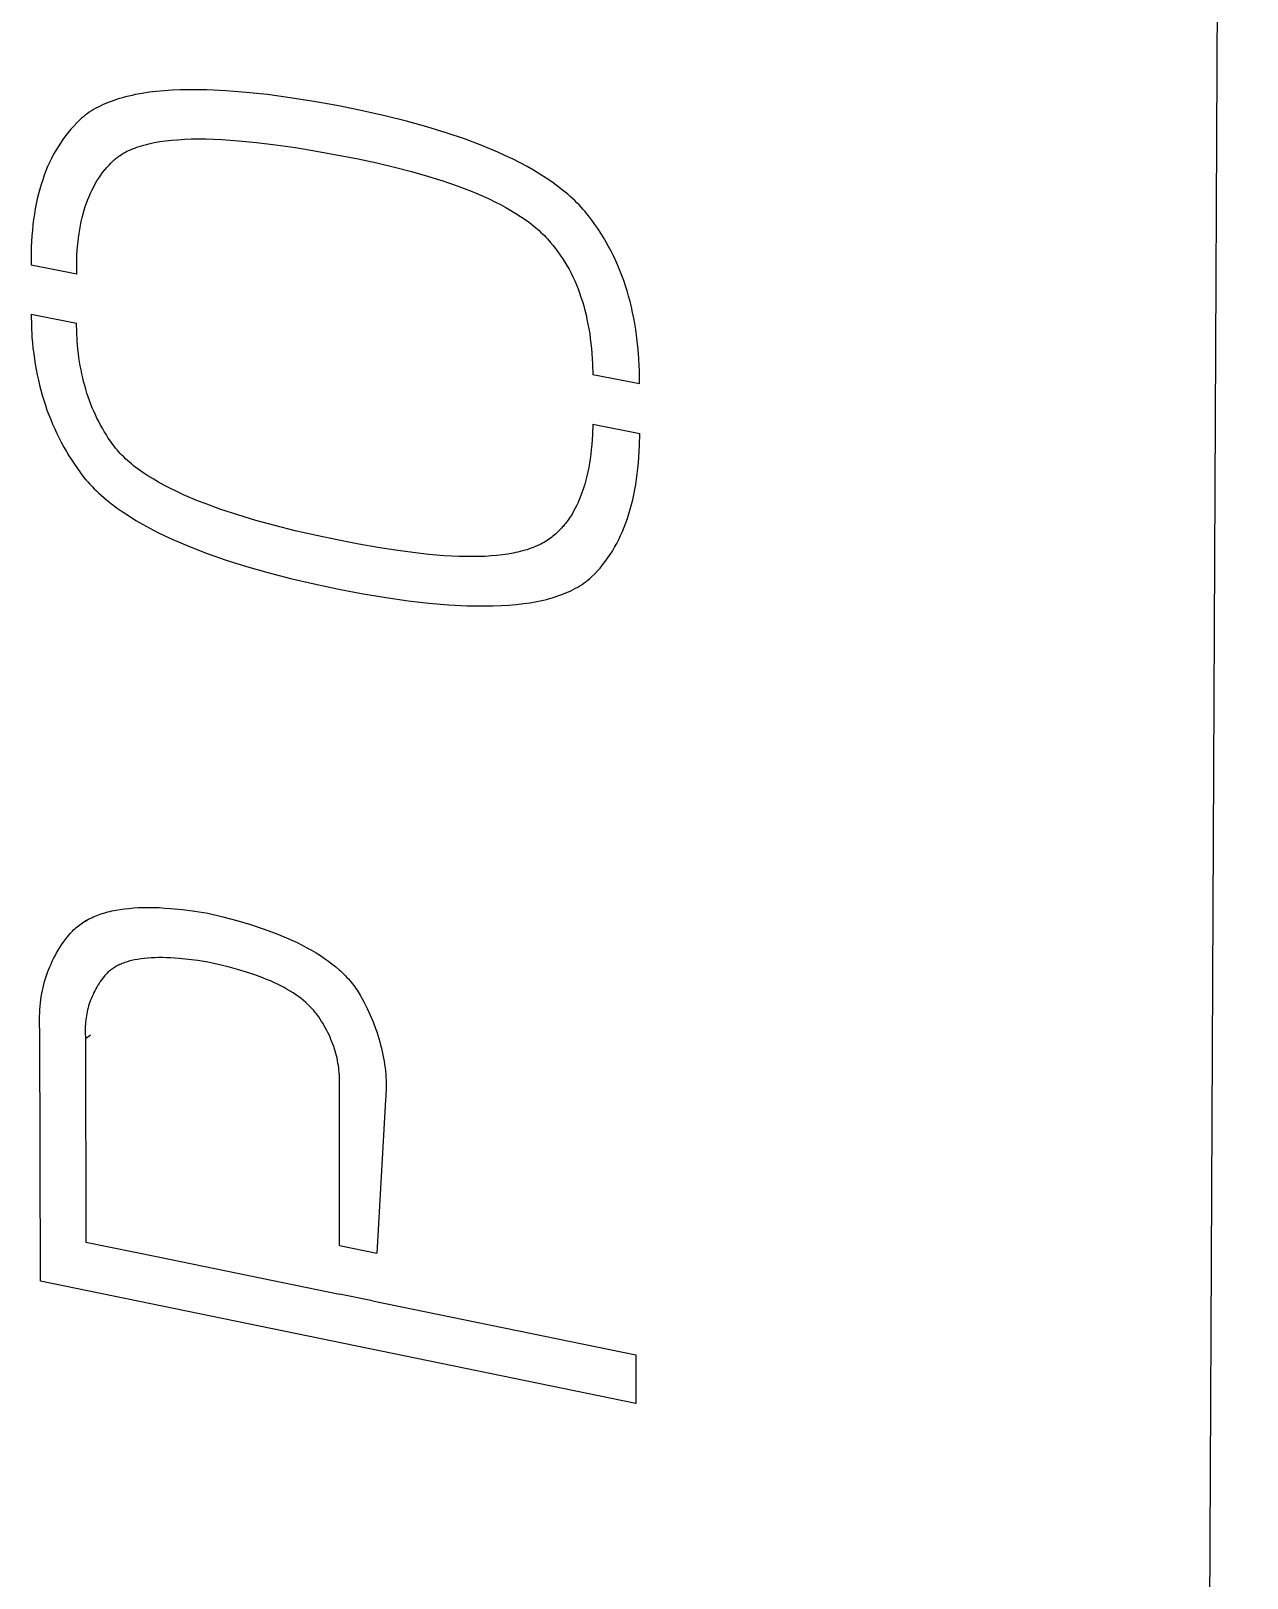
# Model space of a CAD drawing. Header units: millimetres. Extents: x 974 to 5700, y -47 to 3256.
# Drawn here: x 2507.4 to 2606.3, y 569.9 to 695.8 of the extents above; entities that cross this region are included whole.
import ezdxf

# ---------------------------------------------------------------- set-up
doc = ezdxf.new("R2010")
doc.units = ezdxf.units.MM
doc.header["$MEASUREMENT"] = 0
doc.layers.add('Domyslna', color=7, linetype='Continuous', true_color=0x000000)
doc.layers.add('Utwórz2D linie widoczne', color=7, linetype='Continuous', true_color=0x000000)

msp = doc.modelspace()

# ---------------------------------------------------------------- linework, layer by layer
at = {"layer": 'Domyslna'}
msp.add_line((2606.34, 1234.64), (2602.79, 456.56), dxfattribs=at)
at = {"layer": 'Utwórz2D linie widoczne'}
for p, q in [((2513.68, 690.03), (2513.47, 689.94)), ((2513.9, 690.11), (2513.68, 690.03)), ((2514.13, 690.19), (2513.9, 690.11)), ((2514.36, 690.27), (2514.13, 690.19)), ((2514.6, 690.34), (2514.36, 690.27)), ((2514.84, 690.41), (2514.6, 690.34)), ((2515.09, 690.48), (2514.84, 690.41)), ((2515.35, 690.54), (2515.09, 690.48)), ((2515.61, 690.6), (2515.35, 690.54)), ((2515.87, 690.66), (2515.61, 690.6)), ((2516.43, 690.76), (2515.87, 690.66)), ((2517, 690.85), (2516.43, 690.76)), ((2517.6, 690.92), (2517, 690.85)), ((2518.22, 690.98), (2517.6, 690.92)), ((2518.87, 691.02), (2518.22, 690.98)), ((2519.54, 691.05), (2518.87, 691.02)), ((2520.24, 691.06), (2519.54, 691.05)), ((2520.95, 691.06), (2520.24, 691.06)), ((2521.69, 691.05), (2520.95, 691.06)), ((2523.25, 690.98), (2521.69, 691.05)), ((2524.9, 690.84), (2523.25, 690.98)), ((2526.64, 690.66), (2524.9, 690.84)), ((2528.48, 690.41), (2526.64, 690.66)), ((2530.41, 690.11), (2528.48, 690.41)), ((2532.44, 689.74), (2530.41, 690.11)), ((2511.65, 688.86), (2511.5, 688.73)), ((2511.8, 688.98), (2511.65, 688.86)), ((2511.97, 689.1), (2511.8, 688.98)), ((2512.13, 689.22), (2511.97, 689.1)), ((2512.31, 689.34), (2512.13, 689.22)), ((2512.48, 689.44), (2512.31, 689.34)), ((2512.67, 689.55), (2512.48, 689.44)), ((2512.86, 689.65), (2512.67, 689.55)), ((2513.06, 689.75), (2512.86, 689.65)), ((2513.26, 689.85), (2513.06, 689.75)), ((2513.47, 689.94), (2513.26, 689.85)), ((2534.36, 689.35), (2532.44, 689.74)), ((2536.19, 688.94), (2534.36, 689.35)), ((2537.94, 688.5), (2536.19, 688.94)), ((2510.41, 687.58), (2510.19, 687.3)), ((2510.63, 687.84), (2510.41, 687.58)), ((2510.87, 688.1), (2510.63, 687.84)), ((2511.11, 688.36), (2510.87, 688.1)), ((2511.36, 688.6), (2511.11, 688.36)), ((2511.5, 688.73), (2511.36, 688.6)), ((2539.6, 688.04), (2537.94, 688.5)), ((2541.18, 687.56), (2539.6, 688.04)), ((2542.66, 687.05), (2541.18, 687.56)), ((2509.59, 686.42), (2509.4, 686.11)), ((2509.78, 686.72), (2509.59, 686.42)), ((2509.98, 687.01), (2509.78, 686.72)), ((2510.19, 687.3), (2509.98, 687.01)), ((2515.49, 686.17), (2515.66, 686.24)), ((2515.66, 686.24), (2515.83, 686.31)), ((2515.83, 686.31), (2516.01, 686.38)), ((2516.01, 686.38), (2516.19, 686.44)), ((2516.19, 686.44), (2516.38, 686.5)), ((2516.38, 686.5), (2516.58, 686.55)), ((2516.58, 686.55), (2516.78, 686.61)), ((2516.78, 686.61), (2516.99, 686.66)), ((2516.99, 686.66), (2517.2, 686.71)), ((2517.2, 686.71), (2517.41, 686.75)), ((2517.41, 686.75), (2517.87, 686.83)), ((2517.87, 686.83), (2518.34, 686.9)), ((2518.34, 686.9), (2518.83, 686.95)), ((2518.83, 686.95), (2519.35, 686.99)), ((2519.35, 686.99), (2519.89, 687.03)), ((2519.89, 687.03), (2520.45, 687.05)), ((2520.45, 687.05), (2521.04, 687.05)), ((2521.04, 687.05), (2521.64, 687.05)), ((2521.64, 687.05), (2522.27, 687.03)), ((2522.27, 687.03), (2522.92, 687)), ((2522.92, 687), (2524.28, 686.91)), ((2524.28, 686.91), (2525.74, 686.77)), ((2525.74, 686.77), (2527.28, 686.58)), ((2527.28, 686.58), (2528.91, 686.35)), ((2528.91, 686.35), (2530.63, 686.06)), ((2544.07, 686.52), (2542.66, 687.05)), ((2544.73, 686.25), (2544.07, 686.52)), ((2545.38, 685.97), (2544.73, 686.25)), ((2508.9, 685.14), (2508.74, 684.8)), ((2509.06, 685.47), (2508.9, 685.14)), ((2509.23, 685.8), (2509.06, 685.47)), ((2509.4, 686.11), (2509.23, 685.8)), ((2513.74, 684.93), (2513.92, 685.12)), ((2513.92, 685.12), (2514.02, 685.21)), ((2514.02, 685.21), (2514.11, 685.3)), ((2514.11, 685.3), (2514.17, 685.35)), ((2514.17, 685.35), (2514.23, 685.4)), ((2514.23, 685.4), (2514.28, 685.45)), ((2514.28, 685.45), (2514.34, 685.5)), ((2514.34, 685.5), (2514.4, 685.55)), ((2514.4, 685.55), (2514.47, 685.59)), ((2514.47, 685.59), (2514.53, 685.64)), ((2514.53, 685.64), (2514.6, 685.69)), ((2514.6, 685.69), (2514.73, 685.77)), ((2514.73, 685.77), (2514.87, 685.86)), ((2514.87, 685.86), (2515.02, 685.94)), ((2515.02, 685.94), (2515.17, 686.02)), ((2515.17, 686.02), (2515.33, 686.1)), ((2515.33, 686.1), (2515.49, 686.17)), ((2530.63, 686.06), (2534.02, 685.42)), ((2534.02, 685.42), (2535.53, 685.1)), ((2535.53, 685.1), (2536.98, 684.76)), ((2546.01, 685.69), (2545.38, 685.97)), ((2546.61, 685.4), (2546.01, 685.69)), ((2547.19, 685.11), (2546.61, 685.4)), ((2547.75, 684.81), (2547.19, 685.11)), ((2508.34, 683.72), (2508.22, 683.35)), ((2508.46, 684.09), (2508.34, 683.72)), ((2508.6, 684.45), (2508.46, 684.09)), ((2508.74, 684.8), (2508.6, 684.45)), ((2512.76, 683.64), (2512.91, 683.87)), ((2512.91, 683.87), (2513.06, 684.1)), ((2513.06, 684.1), (2513.22, 684.31)), ((2513.22, 684.31), (2513.39, 684.53)), ((2513.39, 684.53), (2513.56, 684.73)), ((2513.56, 684.73), (2513.74, 684.93)), ((2536.98, 684.76), (2538.35, 684.4)), ((2538.35, 684.4), (2539.65, 684.03)), ((2539.65, 684.03), (2540.89, 683.65)), ((2548.29, 684.5), (2547.75, 684.81)), ((2548.8, 684.19), (2548.29, 684.5)), ((2549.3, 683.87), (2548.8, 684.19)), ((2549.77, 683.55), (2549.3, 683.87)), ((2508, 682.58), (2507.9, 682.18)), ((2508.1, 682.97), (2508, 682.58)), ((2508.22, 683.35), (2508.1, 682.97)), ((2512.12, 682.38), (2512.23, 682.65)), ((2512.23, 682.65), (2512.36, 682.91)), ((2512.36, 682.91), (2512.49, 683.16)), ((2512.49, 683.16), (2512.62, 683.4)), ((2512.62, 683.4), (2512.76, 683.64)), ((2540.89, 683.65), (2542.06, 683.24)), ((2542.06, 683.24), (2543.15, 682.82)), ((2543.15, 682.82), (2543.67, 682.61)), ((2543.67, 682.61), (2544.18, 682.39)), ((2550.22, 683.22), (2549.77, 683.55)), ((2550.65, 682.89), (2550.22, 683.22)), ((2551.06, 682.55), (2550.65, 682.89)), ((2551.26, 682.38), (2551.06, 682.55)), ((2507.74, 681.36), (2507.67, 680.94)), ((2507.82, 681.77), (2507.74, 681.36)), ((2507.9, 682.18), (2507.82, 681.77)), ((2511.63, 680.95), (2511.72, 681.25)), ((2511.72, 681.25), (2511.81, 681.55)), ((2511.81, 681.55), (2511.91, 681.83)), ((2511.91, 681.83), (2512.01, 682.11)), ((2512.01, 682.11), (2512.12, 682.38)), ((2544.18, 682.39), (2544.67, 682.17)), ((2544.67, 682.17), (2545.14, 681.94)), ((2545.14, 681.94), (2545.59, 681.71)), ((2545.59, 681.71), (2546.02, 681.47)), ((2546.02, 681.47), (2546.44, 681.23)), ((2546.44, 681.23), (2546.84, 680.99)), ((2551.45, 682.21), (2551.26, 682.38)), ((2551.63, 682.03), (2551.45, 682.21)), ((2551.81, 681.86), (2551.63, 682.03)), ((2551.98, 681.68), (2551.81, 681.86)), ((2552.15, 681.5), (2551.98, 681.68)), ((2552.32, 681.32), (2552.15, 681.5)), ((2552.47, 681.14), (2552.32, 681.32)), ((2507.55, 680.07), (2507.5, 679.62)), ((2507.6, 680.51), (2507.55, 680.07)), ((2507.67, 680.94), (2507.6, 680.51)), ((2511.36, 679.69), (2511.42, 680.01)), ((2511.42, 680.01), (2511.48, 680.33)), ((2511.48, 680.33), (2511.56, 680.65)), ((2511.56, 680.65), (2511.63, 680.95)), ((2546.84, 680.99), (2547.23, 680.75)), ((2547.23, 680.75), (2547.59, 680.49)), ((2547.59, 680.49), (2547.94, 680.24)), ((2547.94, 680.24), (2548.27, 679.98)), ((2548.27, 679.98), (2548.59, 679.72)), ((2552.63, 680.96), (2552.47, 681.14)), ((2552.77, 680.77), (2552.63, 680.96)), ((2553.03, 680.44), (2552.77, 680.77)), ((2553.28, 680.09), (2553.03, 680.44)), ((2553.52, 679.75), (2553.28, 680.09)), ((2507.43, 678.7), (2507.41, 678.23)), ((2507.46, 679.17), (2507.43, 678.7)), ((2507.5, 679.62), (2507.46, 679.17)), ((2511.22, 678.67), (2511.26, 679.01)), ((2511.26, 679.01), (2511.31, 679.35)), ((2511.31, 679.35), (2511.36, 679.69)), ((2548.59, 679.72), (2548.74, 679.59)), ((2548.74, 679.59), (2548.88, 679.45)), ((2548.88, 679.45), (2549.02, 679.32)), ((2549.02, 679.32), (2549.16, 679.18)), ((2549.16, 679.18), (2549.29, 679.05)), ((2549.29, 679.05), (2549.42, 678.91)), ((2549.42, 678.91), (2549.64, 678.66)), ((2553.75, 679.39), (2553.52, 679.75)), ((2553.97, 679.03), (2553.75, 679.39)), ((2554.19, 678.66), (2553.97, 679.03)), ((2507.41, 678.23), (2507.39, 677.75)), ((2507.39, 677.75), (2507.39, 676.77)), ((2511.11, 676.83), (2511.13, 677.58)), ((2511.13, 677.58), (2511.15, 677.95)), ((2511.15, 677.95), (2511.18, 678.31)), ((2511.18, 678.31), (2511.22, 678.67)), ((2549.64, 678.66), (2549.86, 678.4)), ((2549.86, 678.4), (2550.07, 678.14)), ((2550.07, 678.14), (2550.27, 677.87)), ((2550.27, 677.87), (2550.46, 677.6)), ((2550.46, 677.6), (2550.65, 677.32)), ((2554.39, 678.29), (2554.19, 678.66)), ((2554.59, 677.92), (2554.39, 678.29)), ((2554.78, 677.53), (2554.59, 677.92)), ((2554.97, 677.14), (2554.78, 677.53)), ((2511.11, 676.04), (2507.39, 676.77)), ((2511.11, 676.04), (2511.11, 676.83)), ((2550.65, 677.32), (2550.83, 677.03)), ((2550.83, 677.03), (2551, 676.74)), ((2551, 676.74), (2551.17, 676.44)), ((2551.17, 676.44), (2551.33, 676.14)), ((2555.14, 676.75), (2554.97, 677.14)), ((2555.31, 676.35), (2555.14, 676.75)), ((2555.47, 675.94), (2555.31, 676.35)), ((2551.33, 676.14), (2551.48, 675.82)), ((2551.48, 675.82), (2551.63, 675.51)), ((2551.63, 675.51), (2551.77, 675.18)), ((2551.77, 675.18), (2551.9, 674.85)), ((2555.62, 675.53), (2555.47, 675.94)), ((2555.76, 675.11), (2555.62, 675.53)), ((2555.89, 674.68), (2555.76, 675.11)), ((2551.9, 674.85), (2552.03, 674.52)), ((2552.03, 674.52), (2552.14, 674.17)), ((2552.14, 674.17), (2552.26, 673.83)), ((2552.26, 673.83), (2552.36, 673.47)), ((2556.02, 674.25), (2555.89, 674.68)), ((2556.13, 673.82), (2556.02, 674.25)), ((2556.24, 673.38), (2556.13, 673.82)), ((2507.39, 672.78), (2507.42, 671.84)), ((2507.39, 672.78), (2511.1, 672.05)), ((2552.36, 673.47), (2552.46, 673.11)), ((2552.46, 673.11), (2552.55, 672.74)), ((2552.55, 672.74), (2552.63, 672.37)), ((2556.34, 672.93), (2556.24, 673.38)), ((2556.44, 672.47), (2556.34, 672.93)), ((2556.52, 672.02), (2556.44, 672.47)), ((2507.42, 671.84), (2507.47, 670.93)), ((2511.12, 671.33), (2511.1, 672.05)), ((2511.15, 670.63), (2511.12, 671.33)), ((2552.63, 672.37), (2552.71, 671.99)), ((2552.71, 671.99), (2552.78, 671.6)), ((2552.78, 671.6), (2552.85, 671.21)), ((2552.85, 671.21), (2552.9, 670.81)), ((2556.6, 671.55), (2556.52, 672.02)), ((2556.66, 671.08), (2556.6, 671.55)), ((2507.47, 670.93), (2507.51, 670.47)), ((2507.51, 670.47), (2507.55, 670.03)), ((2507.55, 670.03), (2507.61, 669.58)), ((2511.21, 669.93), (2511.15, 670.63)), ((2511.25, 669.59), (2511.21, 669.93)), ((2552.9, 670.81), (2552.95, 670.41)), ((2552.95, 670.41), (2553, 670)), ((2553, 670), (2553.03, 669.58)), ((2556.72, 670.6), (2556.66, 671.08)), ((2556.78, 670.12), (2556.72, 670.6)), ((2556.82, 669.63), (2556.78, 670.12)), ((2507.61, 669.58), (2507.67, 669.14)), ((2507.67, 669.14), (2507.74, 668.71)), ((2507.74, 668.71), (2507.81, 668.28)), ((2511.29, 669.25), (2511.25, 669.59)), ((2511.34, 668.92), (2511.29, 669.25)), ((2511.4, 668.59), (2511.34, 668.92)), ((2553.03, 669.58), (2553.08, 668.73)), ((2553.08, 668.73), (2553.11, 667.85)), ((2556.85, 669.14), (2556.82, 669.63)), ((2556.9, 668.14), (2556.85, 669.14)), ((2507.81, 668.28), (2507.9, 667.85)), ((2507.9, 667.85), (2507.99, 667.43)), ((2507.99, 667.43), (2508.09, 667.01)), ((2511.46, 668.26), (2511.4, 668.59)), ((2511.52, 667.94), (2511.46, 668.26)), ((2511.6, 667.62), (2511.52, 667.94)), ((2511.67, 667.3), (2511.6, 667.62)), ((2556.91, 667.11), (2553.11, 667.85)), ((2556.91, 667.11), (2556.9, 668.14)), ((2508.09, 667.01), (2508.19, 666.6)), ((2508.19, 666.6), (2508.31, 666.19)), ((2508.31, 666.19), (2508.43, 665.79)), ((2511.76, 666.99), (2511.67, 667.3)), ((2511.85, 666.68), (2511.76, 666.99)), ((2511.94, 666.37), (2511.85, 666.68)), ((2512.04, 666.07), (2511.94, 666.37)), ((2508.43, 665.79), (2508.56, 665.39)), ((2508.56, 665.39), (2508.69, 664.99)), ((2508.69, 664.99), (2508.84, 664.6)), ((2512.15, 665.77), (2512.04, 666.07)), ((2512.26, 665.47), (2512.15, 665.77)), ((2512.37, 665.18), (2512.26, 665.47)), ((2512.5, 664.89), (2512.37, 665.18)), ((2512.63, 664.61), (2512.5, 664.89)), ((2508.84, 664.6), (2508.99, 664.21)), ((2508.99, 664.21), (2509.15, 663.83)), ((2509.15, 663.83), (2509.32, 663.45)), ((2512.76, 664.32), (2512.63, 664.61)), ((2512.9, 664.05), (2512.76, 664.32)), ((2513.05, 663.77), (2512.9, 664.05)), ((2513.2, 663.5), (2513.05, 663.77)), ((2553.11, 663.84), (2553.08, 662.99)), ((2553.11, 663.84), (2556.92, 663.09)), ((2509.32, 663.45), (2509.49, 663.07)), ((2509.49, 663.07), (2509.67, 662.7)), ((2509.67, 662.7), (2509.86, 662.33)), ((2509.86, 662.33), (2510.06, 661.97)), ((2513.35, 663.23), (2513.2, 663.5)), ((2513.52, 662.97), (2513.35, 663.23)), ((2513.68, 662.7), (2513.52, 662.97)), ((2513.86, 662.45), (2513.68, 662.7)), ((2514.04, 662.19), (2513.86, 662.45)), ((2553.08, 662.99), (2553.02, 662.18)), ((2556.9, 662.11), (2556.92, 663.09)), ((2510.06, 661.97), (2510.27, 661.61)), ((2510.27, 661.61), (2510.48, 661.26)), ((2510.48, 661.26), (2510.7, 660.91)), ((2514.15, 662.04), (2514.04, 662.19)), ((2514.26, 661.89), (2514.15, 662.04)), ((2514.39, 661.75), (2514.26, 661.89)), ((2514.51, 661.6), (2514.39, 661.75)), ((2514.65, 661.46), (2514.51, 661.6)), ((2514.79, 661.31), (2514.65, 661.46)), ((2514.93, 661.17), (2514.79, 661.31)), ((2515.08, 661.02), (2514.93, 661.17)), ((2552.94, 661.4), (2552.89, 661.02)), ((2552.98, 661.78), (2552.94, 661.4)), ((2553.02, 662.18), (2552.98, 661.78)), ((2556.82, 660.69), (2556.85, 661.15)), ((2556.85, 661.15), (2556.9, 662.11)), ((2510.7, 660.91), (2510.93, 660.57)), ((2510.93, 660.57), (2511.16, 660.23)), ((2511.16, 660.23), (2511.41, 659.89)), ((2511.41, 659.89), (2511.55, 659.7)), ((2515.23, 660.88), (2515.08, 661.02)), ((2515.4, 660.74), (2515.23, 660.88)), ((2515.56, 660.6), (2515.4, 660.74)), ((2515.73, 660.46), (2515.56, 660.6)), ((2515.91, 660.32), (2515.73, 660.46)), ((2516.1, 660.18), (2515.91, 660.32)), ((2516.48, 659.91), (2516.1, 660.18)), ((2516.89, 659.64), (2516.48, 659.91)), ((2552.7, 659.95), (2552.62, 659.61)), ((2552.77, 660.3), (2552.7, 659.95)), ((2552.83, 660.66), (2552.77, 660.3)), ((2552.89, 661.02), (2552.83, 660.66)), ((2556.66, 659.36), (2556.72, 659.79)), ((2556.72, 659.79), (2556.77, 660.24)), ((2556.77, 660.24), (2556.82, 660.69)), ((2511.55, 659.7), (2511.7, 659.51)), ((2511.7, 659.51), (2511.85, 659.32)), ((2511.85, 659.32), (2512.02, 659.14)), ((2512.02, 659.14), (2512.18, 658.95)), ((2512.18, 658.95), (2512.36, 658.77)), ((2512.36, 658.77), (2512.54, 658.58)), ((2512.54, 658.58), (2512.72, 658.4)), ((2517.32, 659.38), (2516.89, 659.64)), ((2517.77, 659.11), (2517.32, 659.38)), ((2518.24, 658.85), (2517.77, 659.11)), ((2518.74, 658.6), (2518.24, 658.85)), ((2519.26, 658.35), (2518.74, 658.6)), ((2552.35, 658.64), (2552.25, 658.34)), ((2552.45, 658.95), (2552.35, 658.64)), ((2552.54, 659.28), (2552.45, 658.95)), ((2552.62, 659.61), (2552.54, 659.28)), ((2556.52, 658.51), (2556.6, 658.93)), ((2556.6, 658.93), (2556.66, 659.36)), ((2512.72, 658.4), (2512.91, 658.22)), ((2512.91, 658.22), (2513.11, 658.05)), ((2513.11, 658.05), (2513.31, 657.87)), ((2513.31, 657.87), (2513.52, 657.69)), ((2513.52, 657.69), (2513.95, 657.35)), ((2513.95, 657.35), (2514.41, 657)), ((2519.8, 658.1), (2519.26, 658.35)), ((2520.36, 657.85), (2519.8, 658.1)), ((2520.95, 657.61), (2520.36, 657.85)), ((2521.56, 657.37), (2520.95, 657.61)), ((2522.84, 656.9), (2521.56, 657.37)), ((2551.91, 657.47), (2551.78, 657.2)), ((2552.03, 657.75), (2551.91, 657.47)), ((2552.14, 658.04), (2552.03, 657.75)), ((2552.25, 658.34), (2552.14, 658.04)), ((2556.15, 656.91), (2556.26, 657.3)), ((2556.26, 657.3), (2556.35, 657.69)), ((2556.35, 657.69), (2556.44, 658.1)), ((2556.44, 658.1), (2556.52, 658.51)), ((2514.41, 657), (2514.89, 656.67)), ((2514.89, 656.67), (2515.4, 656.34)), ((2515.4, 656.34), (2515.92, 656.01)), ((2524.22, 656.45), (2522.84, 656.9)), ((2525.68, 656.01), (2524.22, 656.45)), ((2551.13, 656.09), (2551.05, 655.98)), ((2551.21, 656.21), (2551.13, 656.09)), ((2551.29, 656.32), (2551.21, 656.21)), ((2551.36, 656.44), (2551.29, 656.32)), ((2551.44, 656.56), (2551.36, 656.44)), ((2551.51, 656.69), (2551.44, 656.56)), ((2551.65, 656.94), (2551.51, 656.69)), ((2551.78, 657.2), (2551.65, 656.94)), ((2555.79, 655.8), (2555.92, 656.16)), ((2555.92, 656.16), (2556.04, 656.53)), ((2556.04, 656.53), (2556.15, 656.91)), ((2515.92, 656.01), (2516.47, 655.69)), ((2516.47, 655.69), (2517.05, 655.37)), ((2517.05, 655.37), (2517.65, 655.06)), ((2517.65, 655.06), (2518.27, 654.76)), ((2518.27, 654.76), (2518.92, 654.46)), ((2527.24, 655.59), (2525.68, 656.01)), ((2528.89, 655.17), (2527.24, 655.59)), ((2530.62, 654.78), (2528.89, 655.17)), ((2532.45, 654.39), (2530.62, 654.78)), ((2549.96, 654.81), (2549.86, 654.72)), ((2550.06, 654.89), (2549.96, 654.81)), ((2550.16, 654.98), (2550.06, 654.89)), ((2550.26, 655.07), (2550.16, 654.98)), ((2550.35, 655.16), (2550.26, 655.07)), ((2550.44, 655.26), (2550.35, 655.16)), ((2550.53, 655.35), (2550.44, 655.26)), ((2550.62, 655.45), (2550.53, 655.35)), ((2550.71, 655.55), (2550.62, 655.45)), ((2550.8, 655.66), (2550.71, 655.55)), ((2550.88, 655.76), (2550.8, 655.66)), ((2550.97, 655.87), (2550.88, 655.76)), ((2551.05, 655.98), (2550.97, 655.87)), ((2555.21, 654.44), (2555.37, 654.77)), ((2555.37, 654.77), (2555.52, 655.11)), ((2555.52, 655.11), (2555.66, 655.45)), ((2555.66, 655.45), (2555.79, 655.8)), ((2518.92, 654.46), (2519.58, 654.17)), ((2519.58, 654.17), (2520.28, 653.88)), ((2520.28, 653.88), (2521.73, 653.32)), ((2534.06, 654.07), (2532.45, 654.39)), ((2535.6, 653.8), (2534.06, 654.07)), ((2537.06, 653.57), (2535.6, 653.8)), ((2538.45, 653.38), (2537.06, 653.57)), ((2547.39, 653.52), (2547.2, 653.47)), ((2547.57, 653.57), (2547.39, 653.52)), ((2547.75, 653.62), (2547.57, 653.57)), ((2547.93, 653.68), (2547.75, 653.62)), ((2548.1, 653.74), (2547.93, 653.68)), ((2548.26, 653.8), (2548.1, 653.74)), ((2548.42, 653.87), (2548.26, 653.8)), ((2548.58, 653.94), (2548.42, 653.87)), ((2548.73, 654.01), (2548.58, 653.94)), ((2548.88, 654.08), (2548.73, 654.01)), ((2549.02, 654.15), (2548.88, 654.08)), ((2549.16, 654.23), (2549.02, 654.15)), ((2549.3, 654.31), (2549.16, 654.23)), ((2549.42, 654.4), (2549.3, 654.31)), ((2549.55, 654.48), (2549.42, 654.4)), ((2549.66, 654.56), (2549.55, 654.48)), ((2549.76, 654.64), (2549.66, 654.56)), ((2549.86, 654.72), (2549.76, 654.64)), ((2554.51, 653.22), (2554.7, 653.51)), ((2554.7, 653.51), (2554.88, 653.82)), ((2554.88, 653.82), (2555.05, 654.13)), ((2555.05, 654.13), (2555.21, 654.44)), ((2521.73, 653.32), (2523.28, 652.78)), ((2523.28, 652.78), (2524.93, 652.26)), ((2524.93, 652.26), (2526.67, 651.76)), ((2539.77, 653.23), (2538.45, 653.38)), ((2541.02, 653.13), (2539.77, 653.23)), ((2542.2, 653.07), (2541.02, 653.13)), ((2542.76, 653.06), (2542.2, 653.07)), ((2543.31, 653.06), (2542.76, 653.06)), ((2543.83, 653.07), (2543.31, 653.06)), ((2544.34, 653.08), (2543.83, 653.07)), ((2544.83, 653.11), (2544.34, 653.08)), ((2545.3, 653.15), (2544.83, 653.11)), ((2545.75, 653.21), (2545.3, 653.15)), ((2546.19, 653.27), (2545.75, 653.21)), ((2546.61, 653.34), (2546.19, 653.27)), ((2546.81, 653.38), (2546.61, 653.34)), ((2547.01, 653.42), (2546.81, 653.38)), ((2547.2, 653.47), (2547.01, 653.42)), ((2553.69, 652.13), (2553.9, 652.39)), ((2553.9, 652.39), (2554.11, 652.66)), ((2554.11, 652.66), (2554.31, 652.94)), ((2554.31, 652.94), (2554.51, 653.22)), ((2526.67, 651.76), (2528.5, 651.29)), ((2528.5, 651.29), (2530.43, 650.83)), ((2552.39, 650.92), (2552.55, 651.03)), ((2552.55, 651.03), (2552.7, 651.15)), ((2552.7, 651.15), (2552.85, 651.28)), ((2552.85, 651.28), (2552.99, 651.41)), ((2552.99, 651.41), (2553.23, 651.64)), ((2553.23, 651.64), (2553.46, 651.88)), ((2553.46, 651.88), (2553.69, 652.13)), ((2530.43, 650.83), (2532.45, 650.4)), ((2532.45, 650.4), (2534.42, 650.03)), ((2534.42, 650.03), (2536.29, 649.72)), ((2536.29, 649.72), (2538.08, 649.47)), ((2549.81, 649.71), (2550.04, 649.78)), ((2550.04, 649.78), (2550.27, 649.86)), ((2550.27, 649.86), (2550.49, 649.94)), ((2550.49, 649.94), (2550.71, 650.02)), ((2550.71, 650.02), (2550.92, 650.1)), ((2550.92, 650.1), (2551.12, 650.19)), ((2551.12, 650.19), (2551.32, 650.28)), ((2551.32, 650.28), (2551.51, 650.38)), ((2551.51, 650.38), (2551.7, 650.48)), ((2551.7, 650.48), (2551.88, 650.58)), ((2551.88, 650.58), (2552.06, 650.69)), ((2552.06, 650.69), (2552.23, 650.8)), ((2552.23, 650.8), (2552.39, 650.92)), ((2538.08, 649.47), (2539.77, 649.28)), ((2539.77, 649.28), (2541.37, 649.14)), ((2541.37, 649.14), (2542.89, 649.06)), ((2542.89, 649.06), (2543.61, 649.04)), ((2543.61, 649.04), (2544.31, 649.04)), ((2544.31, 649.04), (2544.98, 649.05)), ((2544.98, 649.05), (2545.64, 649.07)), ((2545.64, 649.07), (2546.27, 649.11)), ((2546.27, 649.11), (2546.88, 649.16)), ((2546.88, 649.16), (2547.46, 649.23)), ((2547.46, 649.23), (2548.02, 649.31)), ((2548.02, 649.31), (2548.56, 649.41)), ((2548.56, 649.41), (2548.82, 649.46)), ((2548.82, 649.46), (2549.08, 649.52)), ((2549.08, 649.52), (2549.33, 649.58)), ((2549.33, 649.58), (2549.57, 649.64)), ((2549.57, 649.64), (2549.81, 649.71)), ((2511.58, 623.26), (2511.7, 623.33)), ((2511.7, 623.34), (2511.91, 623.48)), ((2511.7, 623.33), (2511.82, 623.4)), ((2511.82, 623.4), (2511.94, 623.47)), ((2511.94, 623.47), (2512.07, 623.54)), ((2512.07, 623.54), (2512.19, 623.61)), ((2512.19, 623.61), (2512.33, 623.67)), ((2512.33, 623.67), (2512.46, 623.73)), ((2512.46, 623.73), (2512.6, 623.79)), ((2512.6, 623.79), (2512.74, 623.85)), ((2512.74, 623.85), (2512.88, 623.9)), ((2512.88, 623.9), (2513.02, 623.95)), ((2513.02, 623.95), (2513.17, 624)), ((2513.17, 624), (2513.32, 624.05)), ((2513.32, 624.05), (2513.48, 624.09)), ((2513.48, 624.09), (2513.64, 624.14)), ((2513.64, 624.14), (2513.8, 624.18)), ((2513.8, 624.18), (2513.96, 624.22)), ((2513.96, 624.22), (2514.29, 624.28)), ((2514.29, 624.28), (2514.64, 624.34)), ((2514.64, 624.34), (2515, 624.39)), ((2515, 624.39), (2515.37, 624.43)), ((2515.37, 624.43), (2515.75, 624.47)), ((2515.75, 624.47), (2516.14, 624.49)), ((2516.14, 624.49), (2516.55, 624.5)), ((2516.55, 624.5), (2516.97, 624.51)), ((2516.97, 624.51), (2517.39, 624.5)), ((2517.39, 624.5), (2517.83, 624.49)), ((2517.83, 624.49), (2518.29, 624.46)), ((2518.29, 624.46), (2518.75, 624.43)), ((2518.75, 624.43), (2519.71, 624.33)), ((2519.71, 624.33), (2520.72, 624.2)), ((2520.72, 624.2), (2521.78, 624.03)), ((2521.78, 624.03), (2522.99, 623.74)), ((2522.99, 623.74), (2524.14, 623.43)), ((2524.14, 623.43), (2525.24, 623.11)), ((2510.18, 621.87), (2510.33, 622.08)), ((2510.33, 622.08), (2510.5, 622.28)), ((2510.5, 622.28), (2510.58, 622.38)), ((2510.58, 622.38), (2510.67, 622.48)), ((2510.67, 622.48), (2510.76, 622.57)), ((2510.76, 622.57), (2510.85, 622.67)), ((2510.85, 622.67), (2510.95, 622.76)), ((2510.95, 622.76), (2511.05, 622.85)), ((2511.05, 622.85), (2511.15, 622.93)), ((2511.15, 622.93), (2511.25, 623.02)), ((2511.25, 623.02), (2511.36, 623.1)), ((2511.36, 623.1), (2511.47, 623.18)), ((2511.47, 623.18), (2511.58, 623.26)), ((2525.24, 623.11), (2526.28, 622.76)), ((2526.28, 622.76), (2527.25, 622.41)), ((2527.25, 622.41), (2527.72, 622.22)), ((2527.72, 622.22), (2528.18, 622.03)), ((2528.18, 622.03), (2528.61, 621.84)), ((2509.35, 620.58), (2509.47, 620.8)), ((2509.47, 620.8), (2509.6, 621.02)), ((2509.6, 621.02), (2509.74, 621.24)), ((2509.74, 621.24), (2509.88, 621.45)), ((2509.88, 621.45), (2510.02, 621.66)), ((2510.02, 621.66), (2510.18, 621.87)), ((2528.61, 621.84), (2529.04, 621.64)), ((2529.04, 621.64), (2529.45, 621.44)), ((2529.45, 621.44), (2529.84, 621.23)), ((2529.84, 621.23), (2530.22, 621.02)), ((2530.22, 621.02), (2530.59, 620.8)), ((2530.59, 620.8), (2530.94, 620.59)), ((2508.82, 619.44), (2508.92, 619.67)), ((2508.92, 619.67), (2509.02, 619.9)), ((2509.02, 619.9), (2509.12, 620.13)), ((2509.12, 620.13), (2509.23, 620.36)), ((2509.23, 620.36), (2509.35, 620.58)), ((2514.01, 619.52), (2513.93, 619.46)), ((2514.09, 619.57), (2514.01, 619.52)), ((2514.18, 619.62), (2514.09, 619.57)), ((2514.26, 619.67), (2514.18, 619.62)), ((2514.35, 619.72), (2514.26, 619.67)), ((2514.44, 619.77), (2514.35, 619.72)), ((2514.53, 619.82), (2514.44, 619.77)), ((2514.62, 619.86), (2514.53, 619.82)), ((2514.72, 619.9), (2514.62, 619.86)), ((2514.82, 619.94), (2514.72, 619.9)), ((2514.92, 619.98), (2514.82, 619.94)), ((2515.03, 620.02), (2514.92, 619.98)), ((2515.13, 620.05), (2515.03, 620.02)), ((2515.24, 620.09), (2515.13, 620.05)), ((2515.35, 620.12), (2515.24, 620.09)), ((2515.47, 620.15), (2515.35, 620.12)), ((2515.58, 620.18), (2515.47, 620.15)), ((2515.82, 620.23), (2515.58, 620.18)), ((2516.07, 620.28), (2515.82, 620.23)), ((2516.33, 620.32), (2516.07, 620.28)), ((2516.6, 620.35), (2516.33, 620.32)), ((2516.88, 620.38), (2516.6, 620.35)), ((2517.17, 620.4), (2516.88, 620.38)), ((2517.47, 620.41), (2517.17, 620.4)), ((2517.77, 620.42), (2517.47, 620.41)), ((2518.09, 620.42), (2517.77, 620.42)), ((2518.42, 620.41), (2518.09, 620.42)), ((2518.75, 620.4), (2518.42, 620.41)), ((2519.45, 620.35), (2518.75, 620.4)), ((2520.19, 620.28), (2519.45, 620.35)), ((2520.97, 620.18), (2520.19, 620.28)), ((2521.79, 620.06), (2520.97, 620.18)), ((2522.63, 619.87), (2521.79, 620.06)), ((2523.43, 619.67), (2522.63, 619.87)), ((2524.19, 619.46), (2523.43, 619.67)), ((2530.94, 620.59), (2531.27, 620.36)), ((2531.27, 620.36), (2531.6, 620.14)), ((2531.6, 620.14), (2531.9, 619.9)), ((2531.9, 619.9), (2532.2, 619.67)), ((2532.2, 619.67), (2532.47, 619.43)), ((2508.37, 618), (2508.43, 618.24)), ((2508.43, 618.24), (2508.5, 618.49)), ((2508.5, 618.49), (2508.57, 618.73)), ((2508.57, 618.73), (2508.65, 618.97)), ((2508.65, 618.97), (2508.73, 619.21)), ((2508.73, 619.21), (2508.82, 619.44)), ((2512.93, 618.32), (2512.84, 618.17)), ((2513.03, 618.47), (2512.93, 618.32)), ((2513.13, 618.61), (2513.03, 618.47)), ((2513.23, 618.75), (2513.13, 618.61)), ((2513.34, 618.89), (2513.23, 618.75)), ((2513.4, 618.96), (2513.34, 618.89)), ((2513.46, 619.03), (2513.4, 618.96)), ((2513.52, 619.1), (2513.46, 619.03)), ((2513.58, 619.16), (2513.52, 619.1)), ((2513.65, 619.23), (2513.58, 619.16)), ((2513.72, 619.29), (2513.65, 619.23)), ((2513.79, 619.35), (2513.72, 619.29)), ((2513.86, 619.41), (2513.79, 619.35)), ((2513.93, 619.46), (2513.86, 619.41)), ((2524.92, 619.24), (2524.19, 619.46)), ((2525.6, 619.01), (2524.92, 619.24)), ((2526.25, 618.77), (2525.6, 619.01)), ((2526.56, 618.64), (2526.25, 618.77)), ((2526.87, 618.52), (2526.56, 618.64)), ((2527.16, 618.39), (2526.87, 618.52)), ((2527.44, 618.25), (2527.16, 618.39)), ((2527.71, 618.12), (2527.44, 618.25)), ((2532.47, 619.43), (2532.61, 619.31)), ((2532.61, 619.31), (2532.74, 619.19)), ((2532.74, 619.19), (2532.86, 619.06)), ((2532.86, 619.06), (2532.99, 618.94)), ((2532.99, 618.94), (2533.1, 618.81)), ((2533.1, 618.81), (2533.22, 618.69)), ((2533.22, 618.69), (2533.33, 618.56)), ((2533.33, 618.56), (2533.44, 618.43)), ((2533.44, 618.43), (2533.54, 618.3)), ((2533.54, 618.3), (2533.64, 618.17)), ((2508.16, 616.73), (2508.19, 616.99)), ((2508.19, 616.99), (2508.23, 617.24)), ((2508.23, 617.24), (2508.27, 617.5)), ((2508.27, 617.5), (2508.32, 617.75)), ((2508.32, 617.75), (2508.37, 618)), ((2512.31, 617.12), (2512.24, 616.97)), ((2512.37, 617.27), (2512.31, 617.12)), ((2512.44, 617.43), (2512.37, 617.27)), ((2512.51, 617.58), (2512.44, 617.43)), ((2512.59, 617.73), (2512.51, 617.58)), ((2512.67, 617.88), (2512.59, 617.73)), ((2512.75, 618.03), (2512.67, 617.88)), ((2512.84, 618.17), (2512.75, 618.03)), ((2527.98, 617.98), (2527.71, 618.12)), ((2528.23, 617.84), (2527.98, 617.98)), ((2528.48, 617.69), (2528.23, 617.84)), ((2528.71, 617.55), (2528.48, 617.69)), ((2528.94, 617.4), (2528.71, 617.55)), ((2529.15, 617.25), (2528.94, 617.4)), ((2529.36, 617.09), (2529.15, 617.25)), ((2529.56, 616.94), (2529.36, 617.09)), ((2533.64, 618.17), (2533.74, 618.04)), ((2533.74, 618.04), (2533.83, 617.91)), ((2533.83, 617.91), (2533.92, 617.77)), ((2533.92, 617.77), (2534.01, 617.64)), ((2534.01, 617.64), (2534.09, 617.5)), ((2534.09, 617.5), (2534.17, 617.37)), ((2534.17, 617.37), (2534.46, 616.82)), ((2508.09, 615.67), (2508.1, 615.94)), ((2508.1, 615.94), (2508.11, 616.2)), ((2508.11, 616.2), (2508.13, 616.47)), ((2508.13, 616.47), (2508.16, 616.73)), ((2511.93, 615.85), (2511.9, 615.69)), ((2511.96, 616.01), (2511.93, 615.85)), ((2512, 616.17), (2511.96, 616.01)), ((2512.04, 616.34), (2512, 616.17)), ((2512.08, 616.49), (2512.04, 616.34)), ((2512.13, 616.65), (2512.08, 616.49)), ((2512.19, 616.81), (2512.13, 616.65)), ((2512.24, 616.97), (2512.19, 616.81)), ((2529.75, 616.78), (2529.56, 616.94)), ((2529.92, 616.61), (2529.75, 616.78)), ((2530.01, 616.53), (2529.92, 616.61)), ((2530.09, 616.45), (2530.01, 616.53)), ((2530.17, 616.37), (2530.09, 616.45)), ((2530.25, 616.28), (2530.17, 616.37)), ((2530.33, 616.2), (2530.25, 616.28)), ((2530.4, 616.11), (2530.33, 616.2)), ((2530.47, 616.03), (2530.4, 616.11)), ((2530.54, 615.94), (2530.47, 616.03)), ((2530.61, 615.85), (2530.54, 615.94)), ((2530.68, 615.76), (2530.61, 615.85)), ((2530.8, 615.59), (2530.68, 615.76)), ((2534.46, 616.82), (2534.74, 616.27)), ((2534.74, 616.27), (2534.99, 615.73)), ((2534.99, 615.73), (2535.22, 615.19)), ((2508.08, 615.4), (2508.09, 615.67)), ((2508.08, 615.13), (2508.08, 615.4)), ((2508.09, 614.85), (2508.08, 615.13)), ((2508.11, 614.57), (2508.09, 614.85)), ((2508.15, 594.09), (2508.11, 614.57)), ((2511.81, 614.85), (2511.8, 614.68)), ((2511.8, 614.68), (2511.8, 614.51)), ((2511.8, 614.51), (2511.8, 614.34)), ((2511.82, 615.02), (2511.81, 614.85)), ((2511.83, 615.19), (2511.82, 615.02)), ((2511.85, 615.36), (2511.83, 615.19)), ((2511.87, 615.52), (2511.85, 615.36)), ((2511.9, 615.69), (2511.87, 615.52)), ((2530.92, 615.41), (2530.8, 615.59)), ((2531.04, 615.23), (2530.92, 615.41)), ((2531.15, 615.05), (2531.04, 615.23)), ((2531.25, 614.87), (2531.15, 615.05)), ((2531.36, 614.68), (2531.25, 614.87)), ((2531.45, 614.5), (2531.36, 614.68)), ((2531.55, 614.32), (2531.45, 614.5)), ((2535.22, 615.19), (2535.42, 614.65)), ((2535.42, 614.65), (2535.52, 614.38)), ((2511.8, 614.34), (2511.81, 614.17)), ((2511.81, 614.17), (2511.82, 613.99)), ((2511.82, 613.99), (2511.83, 613.82)), ((2512.24, 614.1), (2511.83, 613.82)), ((2511.83, 613.82), (2511.86, 597.27)), ((2531.64, 614.13), (2531.55, 614.32)), ((2531.72, 613.95), (2531.64, 614.13)), ((2531.8, 613.76), (2531.72, 613.95)), ((2531.88, 613.57), (2531.8, 613.76)), ((2531.95, 613.38), (2531.88, 613.57)), ((2532.02, 613.19), (2531.95, 613.38)), ((2535.52, 614.38), (2535.61, 614.11)), ((2535.61, 614.11), (2535.69, 613.84)), ((2535.69, 613.84), (2535.77, 613.58)), ((2535.77, 613.58), (2535.84, 613.31)), ((2535.84, 613.31), (2535.91, 613.05)), ((2532.08, 613), (2532.02, 613.19)), ((2532.14, 612.81), (2532.08, 613)), ((2532.19, 612.62), (2532.14, 612.81)), ((2532.24, 612.43), (2532.19, 612.62)), ((2532.29, 612.23), (2532.24, 612.43)), ((2532.33, 612.04), (2532.29, 612.23)), ((2532.37, 611.84), (2532.33, 612.04)), ((2535.91, 613.05), (2535.97, 612.78)), ((2535.97, 612.78), (2536.03, 612.51)), ((2536.03, 612.51), (2536.08, 612.25)), ((2536.08, 612.25), (2536.12, 611.99)), ((2536.12, 611.99), (2536.16, 611.72)), ((2532.4, 611.65), (2532.37, 611.84)), ((2532.43, 611.45), (2532.4, 611.65)), ((2532.45, 611.25), (2532.43, 611.45)), ((2532.47, 611.05), (2532.45, 611.25)), ((2532.49, 610.85), (2532.47, 611.05)), ((2532.5, 610.65), (2532.49, 610.85)), ((2536.16, 611.72), (2536.2, 611.46)), ((2536.2, 611.46), (2536.23, 611.2)), ((2536.23, 611.2), (2536.25, 610.94)), ((2536.25, 610.94), (2536.27, 610.68)), ((2532.48, 609.62), (2532.5, 609.83)), ((2532.5, 597), (2532.48, 609.62)), ((2532.5, 610.44), (2532.5, 610.65)), ((2532.5, 610.24), (2532.5, 610.44)), ((2532.5, 610.04), (2532.5, 610.24)), ((2532.5, 609.83), (2532.5, 610.04)), ((2536.27, 610.68), (2536.28, 610.41)), ((2536.28, 609.64), (2536.27, 609.38)), ((2536.28, 610.41), (2536.28, 610.15)), ((2536.28, 610.15), (2536.28, 609.9)), ((2536.28, 609.9), (2536.28, 609.64)), ((2536.23, 608.86), (2535.53, 596.38)), ((2536.25, 609.12), (2536.23, 608.86)), ((2536.27, 609.38), (2536.25, 609.12)), ((2511.86, 597.27), (2517.75, 596.06)), ((2532.5, 597), (2535.53, 596.38)), ((2517.75, 596.06), (2532.5, 593.04)), ((2556.6, 584.12), (2508.15, 594.09)), ((2535.18, 592.49), (2532.5, 593.04)), ((2535.18, 592.49), (2556.6, 588.09)), ((2556.6, 588.09), (2556.6, 584.12))]:
    msp.add_line(p, q, dxfattribs=at)

doc.saveas('drawing.dxf')
